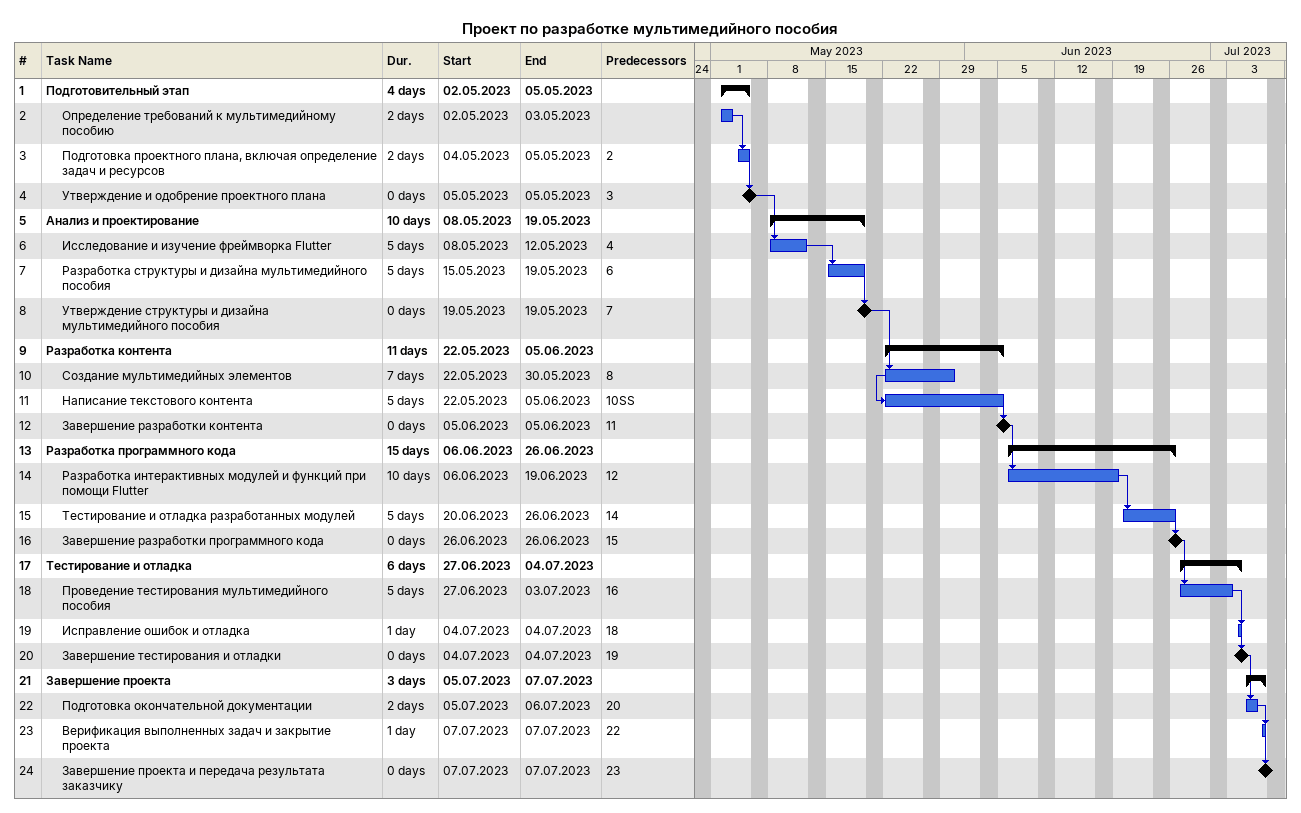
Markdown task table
Проект по разработке мультимедийного пособия

| ID | Level | Task | Duration | Start | Finish | Predecessors |
|---|---|---|---|---|---|---|
| 1 | 1 | **Подготовительный этап** | 4d | 2023-05-02 | 2023-05-05 |  |
| 2 | 2 | Определение требований к мультимедийному пособию | 2d | 2023-05-02 | 2023-05-03 |  |
| 3 | 2 | Подготовка проектного плана, включая определение задач и ресурсов | 2d | 2023-05-04 | 2023-05-05 | 2 |
| 4 | 2 | Утверждение и одобрение проектного плана | 0d | 2023-05-05 | 2023-05-05 | 3 |
| 5 | 1 | **Анализ и проектирование** | 10d | 2023-05-08 | 2023-05-19 |  |
| 6 | 2 | Исследование и изучение фреймворка Flutter | 5d | 2023-05-08 | 2023-05-12 | 4 |
| 7 | 2 | Разработка структуры и дизайна мультимедийного пособия | 5d | 2023-05-15 | 2023-05-19 | 6 |
| 8 | 2 | Утверждение структуры и дизайна мультимедийного пособия | 0d | 2023-05-19 | 2023-05-19 | 7 |
| 9 | 1 | **Разработка контента** | 11d | 2023-05-22 | 2023-06-05 |  |
| 10 | 2 | Создание мультимедийных элементов | 7d | 2023-05-22 | 2023-05-30 | 8 |
| 11 | 2 | Написание текстового контента | 5d | 2023-05-22 | 2023-06-05 | 10SS |
| 12 | 2 | Завершение разработки контента | 0d | 2023-06-05 | 2023-06-05 | 11 |
| 13 | 1 | **Разработка программного кода** | 15d | 2023-06-06 | 2023-06-26 |  |
| 14 | 2 | Разработка интерактивных модулей и функций при помощи Flutter | 10d | 2023-06-06 | 2023-06-19 | 12 |
| 15 | 2 | Тестирование и отладка разработанных модулей | 5d | 2023-06-20 | 2023-06-26 | 14 |
| 16 | 2 | Завершение разработки программного кода | 0d | 2023-06-26 | 2023-06-26 | 15 |
| 17 | 1 | **Тестирование и отладка** | 6d | 2023-06-27 | 2023-07-04 |  |
| 18 | 2 | Проведение тестирования мультимедийного пособия | 5d | 2023-06-27 | 2023-07-03 | 16 |
| 19 | 2 | Исправление ошибок и отладка | 1d | 2023-07-04 | 2023-07-04 | 18 |
| 20 | 2 | Завершение тестирования и отладки | 0d | 2023-07-04 | 2023-07-04 | 19 |
| 21 | 1 | **Завершение проекта** | 3d | 2023-07-05 | 2023-07-07 |  |
| 22 | 2 | Подготовка окончательной документации | 2d | 2023-07-05 | 2023-07-06 | 20 |
| 23 | 2 | Верификация выполненных задач и закрытие проекта | 1d | 2023-07-07 | 2023-07-07 | 22 |
| 24 | 2 | Завершение проекта и передача результата заказчику | 0d | 2023-07-07 | 2023-07-07 | 23 |
